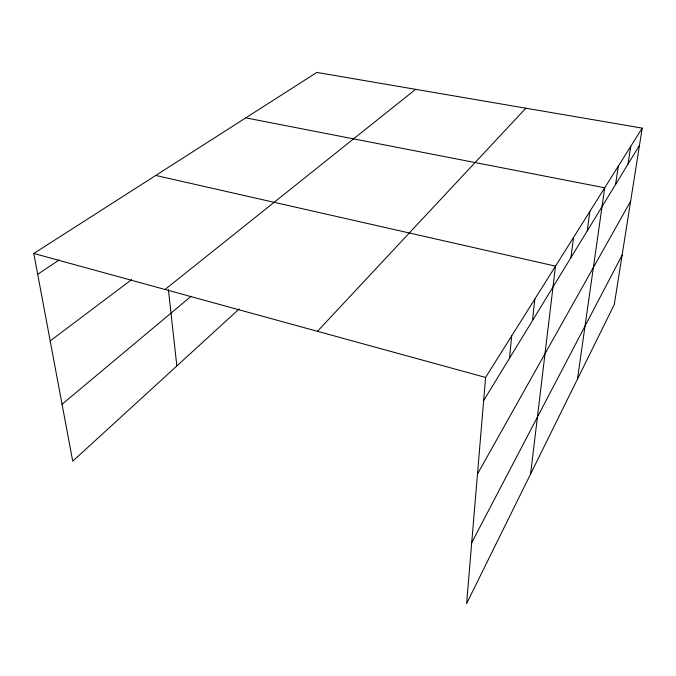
<?xml version="1.0" encoding="UTF-8"?>
<svg xmlns="http://www.w3.org/2000/svg" width="676" height="676" viewBox="0 0 676 676"><rect width="100%" height="100%" fill="white"/><g stroke="black" fill="none" stroke-linecap="round" stroke-linejoin="round"><path stroke-width="1.01" d="M642.2 128.11L485.588 377.445L466.601 603.575L614.298 304.513L642.2 128.11L316.816 72.425L33.8 253.466L72.729 461.176L239.211 308.924M509.51 358.229L511.698 335.871M532.477 320.61L534.843 299.029M530.601 473.986L555.503 266.141L155.75 175.456M570.941 257.59L573.527 237.437M587.216 230.947L589.861 211.444M577.498 379.025L604.716 187.793L245.777 117.869M615.574 184.48L618.287 166.178M628.012 164.107L630.742 146.362M471.713 542.71L622.106 255.173M477.484 473.994L630.649 201.152M483.644 400.598L639.479 145.332M317.466 331.308L525.86 108.202M62.065 404.265L190.962 296.418M165.02 289.48L415.596 89.333M50.185 340.915L131.575 279.687M37.695 274.279L59.294 259.897M33.8 253.466L485.588 377.445M168.392 289.615L176.85 365.961"/></g></svg>
